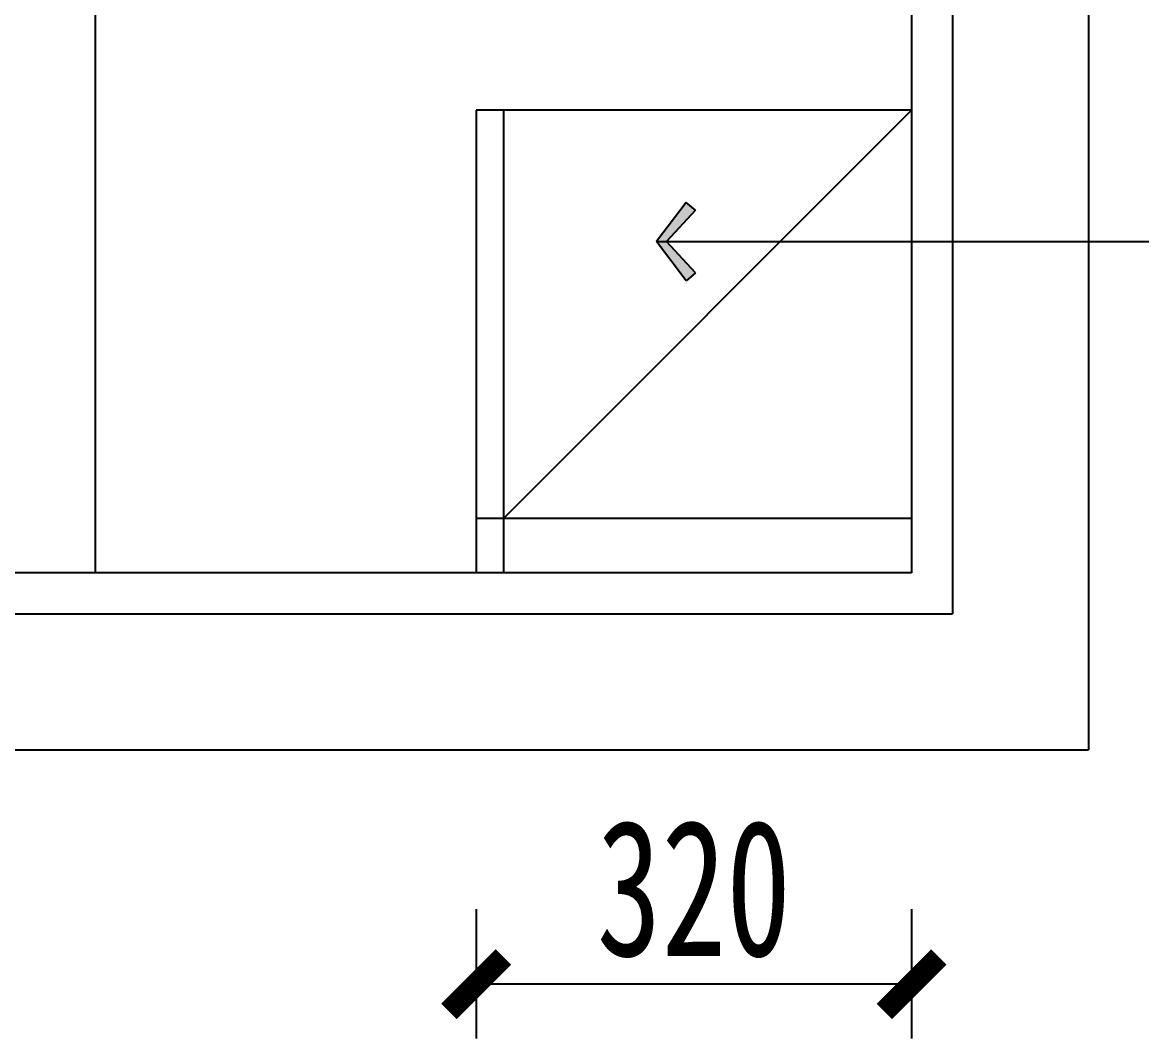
# Model space of a CAD drawing. Header units: millimetres. Extents: x 3104083 to 3173399, y -3165492 to -3044687.
# Drawn here: x 3124126 to 3124948, y -3156782 to -3156035 of the extents above; entities that cross this region are included whole.
import ezdxf

# ---------------------------------------------------------------- set-up
doc = ezdxf.new("R2010")
doc.units = ezdxf.units.MM
doc.header["$LTSCALE"] = 500
doc.header["$MEASUREMENT"] = 0
doc.header["$PDMODE"] = 2
doc.linetypes.add('ACAD_ISO03W100', pattern=[30, 12, -18])
doc.layers.get('0').update_dxf_attribs({"linetype": 'CONTINUOUS'})
doc.layers.get('DEFPOINTS').update_dxf_attribs({"linetype": 'CONTINUOUS'})
for name, color, linetype in [('D-节点尺寸', 5, 'CONTINUOUS'), ('P-完成面', 3, 'CONTINUOUS'), ('W-基础引线', 35, 'CONTINUOUS'), ('台面', 4, 'CONTINUOUS'), ('柜体', 2, 'CONTINUOUS')]:
    doc.layers.add(name, color=color, linetype=linetype)
doc.layers.add('墙体', color=6, linetype='CONTINUOUS', lineweight=25)
doc.styles.add('DIM', font='SimSun.ttf', dxfattribs={"width": 0.7})
doc.dimstyles.new('40', dxfattribs={"dimscale": 40, "dimtxt": 2.5, "dimasz": 1, "dimexe": 1, "dimexo": 1, "dimgap": 0.5, "dimtad": 1, "dimdec": 0, "dimzin": 0, "dimdsep": 46, "dimtxsty": 'DIM', "dimblk": 'ARCHTICK', "dimcen": 0, "dimclrd": 5, "dimclre": 5, "dimclrt": 35, "dimadec": 0, "dimazin": 0, "dimtfac": 0.5, "dimtdec": 0, "dimtix": 1, "dimtmove": 2, "dimatfit": 2, "dimldrblk": 'A', "dimfxl": 0, "dimtolj": 1, "dimtzin": 0, "dimlwd": -1, "dimlwe": -1, "dimarcsym": 0})
doc.dimstyles.new('基础引线', dxfattribs={"dimtxt": 3, "dimasz": 0.7, "dimexe": 2, "dimexo": 6, "dimgap": 1, "dimtad": 1, "dimdec": 0, "dimdsep": 46, "dimtxsty": 'Standard', "dimblk1": 'A', "dimblk2": 'A', "dimsah": 1, "dimcen": 3, "dimdle": 200, "dimclrd": 256, "dimclre": 256, "dimclrt": 2, "dimadec": 0, "dimazin": 0, "dimtfac": 1, "dimtdec": 0, "dimtix": 1, "dimtmove": 1, "dimatfit": 3, "dimldrblk": 'A', "dimfxl": 0, "dimtvp": 1, "dimtolj": 1, "dimtzin": 0, "dimarcsym": 0})

# ---------------------------------------------------------------- blocks, each defined once
blk = doc.blocks.new('_ArchTick')
at = {"color": 0, "linetype": 'ByBlock', "const_width": 0.4}
blk.add_lwpolyline([(-0.5, -0.5), (0.5, 0.5)], dxfattribs=at)
blk = doc.blocks.new('*D1934')
at = {"layer": 'D-节点尺寸', "color": 5, "ltscale": 100}
for p, q in [((3124459.32, -3156686.67), (3124459.32, -3156781.69)), ((3124779.32, -3156686.67), (3124779.32, -3156781.69)), ((3124779.32, -3156741.69), (3124459.32, -3156741.69))]:
    blk.add_line(p, q, dxfattribs=at)
at = {"layer": 'DEFPOINTS', "color": 0, "ltscale": 100}
for p in [(3124459.32, -3156646.67), (3124779.32, -3156646.67), (3124459.32, -3156741.69)]:
    blk.add_point(p, dxfattribs=at)
at = {"layer": 'D-节点尺寸', "color": 5, "ltscale": 100, "xscale": 40, "yscale": 40, "zscale": 40, "rotation": 180}
blk.add_blockref('_ArchTick', (3124459.32, -3156741.69), dxfattribs=at)
at = {"layer": 'D-节点尺寸', "color": 5, "ltscale": 100, "xscale": 40, "yscale": 40, "zscale": 40}
blk.add_blockref('_ArchTick', (3124779.32, -3156741.69), dxfattribs=at)
at = {"layer": 'D-节点尺寸', "color": 35, "ltscale": 100, "insert": (3124619.32, -3156671.69), "char_height": 100, "attachment_point": 5, "style": 'DIM'}
blk.add_mtext('\\A1;320', dxfattribs=at)
blk = doc.blocks.new('A')
for p, q in [((-1.435, 1.148), (-1.09, 1.437)), ((-1.09, 1.437), (0, 0)), ((-1.435, 1.148), (-0.369, 0)), ((-0.369, 0), (-2.127, 0)), ((-1.435, -1.148), (-0.369, 0)), ((-1.09, -1.437), (0, 0)), ((-1.435, -1.148), (-1.09, -1.437))]:
    blk.add_line(p, q)
for points in [[(-1.435, 1.148), (-1.09, 1.437), (-0.369, 0), (0, 0)], [(-1.435, -1.148), (-1.09, -1.437), (-0.369, 0), (0, 0)]]:
    blk.add_solid(points)

msp = doc.modelspace()

# ---------------------------------------------------------------- linework, layer by layer
at = {"layer": 'P-完成面', "color": 3, "ltscale": 100}
for p, q in [((3124779.317, -3154839.407, 0), (3124779.317, -3156439.407, 0)), ((3124779.317, -3156439.407, 0), (3123309.317, -3156439.407, 0))]:
    msp.add_line(p, q, dxfattribs=at)
at = {"layer": '台面', "linetype": 'ACAD_ISO03W100'}
msp.add_line((3124179.317, -3155099.407, 0), (3124179.317, -3156439.407, 0), dxfattribs=at)
at = {"layer": '墙体'}
for p, q in [((3124909.317, -3154269.407, 0), (3124909.317, -3156569.407, 0)), ((3124809.317, -3154469.407, 0), (3124809.317, -3156469.407, 0)), ((3123309.317, -3156469.407, 0), (3124809.317, -3156469.407, 0)), ((3123309.317, -3156569.407, 0), (3124909.317, -3156569.407, 0))]:
    msp.add_line(p, q, dxfattribs=at)
at = {"layer": '柜体'}
for p, q in [((3124459.317, -3156099.407, 0), (3124459.317, -3156439.407, 0)), ((3124779.317, -3156099.407, 0), (3124459.317, -3156099.407, 0)), ((3124479.317, -3156099.407, 0), (3124479.317, -3156439.407, 0)), ((3124479.317, -3156399.407, 0), (3124779.317, -3156099.407, 0)), ((3124779.317, -3156399.407, 0), (3124459.317, -3156399.407, 0))]:
    msp.add_line(p, q, dxfattribs=at)

# ---------------------------------------------------------------- dimensions: what is measured, and where the dimension line sits
at = {"layer": 'D-节点尺寸', "color": 251, "ltscale": 100}
dim = msp.add_linear_dim(base=(3124459.317, -3156741.69, 0), p1=(3124779.317, -3156646.667, 0), p2=(3124459.317, -3156646.667, 0), dimstyle='40', dxfattribs=at)
dim.commit()
dim.dimension.update_dxf_attribs({"geometry": '*D1934', "text_midpoint": (3124619.317, -3156671.69, 0)})

# ---------------------------------------------------------------- leaders
at = {"layer": 'W-基础引线'}
msp.add_leader([(3124591.813, -3156195.96), (3125802.17, -3156195.96)], dimstyle='基础引线', override={"dimasz": 20}, dxfattribs=at)

doc.saveas('drawing.dxf')
